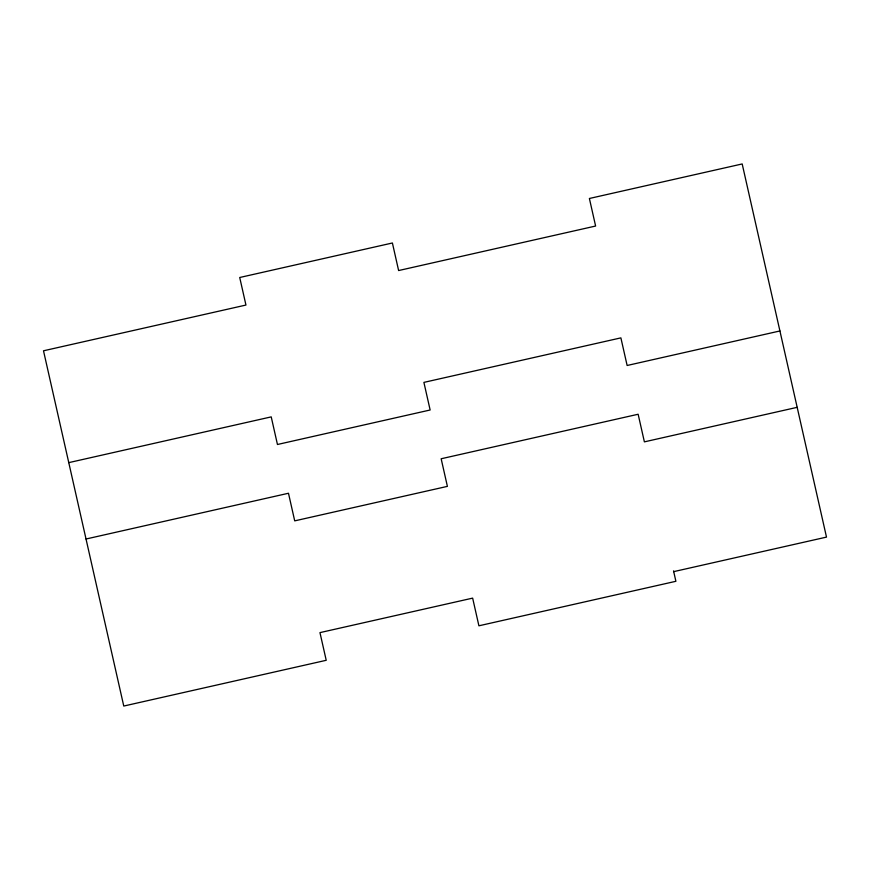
<?xml version="1.0" encoding="UTF-8"?>
<svg xmlns="http://www.w3.org/2000/svg" width="870" height="870" viewBox="0 0 870 870"><rect width="100%" height="100%" fill="white"/><g stroke="black" fill="none" stroke-linecap="round" stroke-linejoin="round"><path stroke-width="1.3" d="M68.773 462.633L271.222 416.882L277.454 444.494L430.139 409.998L423.897 382.387L620.886 337.875L627.129 365.487L779.922 330.959M86.032 539.008L288.481 493.257L294.712 520.869L447.397 486.373L441.155 458.762L638.145 414.25L644.387 441.862L797.17 407.334M673.706 571.633L826.5 537.105L742.186 163.951L589.392 198.48L595.613 226.037L398.623 270.548L392.403 242.991L239.718 277.497L245.949 305.055L43.5 350.795L123.768 706.048L326.217 660.297L319.964 632.62L472.649 598.125L478.902 625.802L675.892 581.29L673.543 570.894"/></g></svg>
